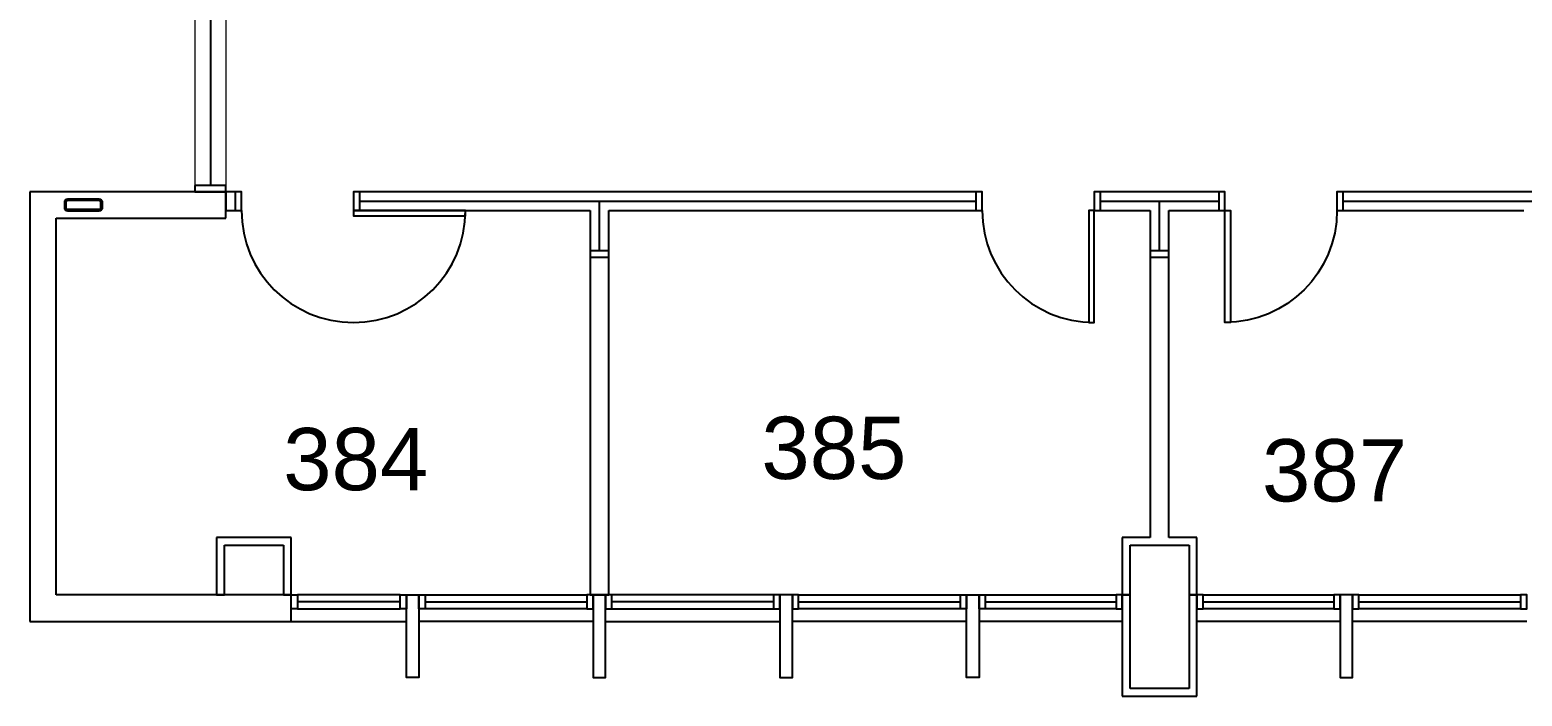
# Model space of a CAD drawing. Header units: inches. Extents: x 0 to 4788, y -1578 to 1209.
# Drawn here: x 0 to 479.5, y -24 to 190 of the extents above; entities that cross this region are included whole.
import ezdxf

# ---------------------------------------------------------------- set-up
doc = ezdxf.new("R2010")
doc.units = ezdxf.units.IN
doc.header["$LTSCALE"] = 48
doc.header["$MEASUREMENT"] = 0
doc.layers.add('A-Anno-Note', color=231, linetype='Continuous', lineweight=25)
for name, color, linetype in [('A-DOOR', 4, 'Continuous'), ('A-GLAZ', 3, 'Continuous'), ('A-GLAZ-GLSS', 3, 'Continuous'), ('A-WALL', 5, 'Continuous'), ('A-WALL-JAMB', 6, 'Continuous')]:
    doc.layers.add(name, color=color, linetype=linetype)

# ---------------------------------------------------------------- blocks, each defined once
blk = doc.blocks.new('*U418')
at = {"color": 0, "linetype": 'ByBlock'}
for points in [[(-1, 0), (1, 0, -0.414214), (2, -1), (2, -11, -0.414214), (1, -12), (-1, -12, -0.414214), (-2, -11), (-2, -1, -0.414214)], [(-1, -0.5), (1, -0.5, -0.414214), (1.5, -1), (1.5, -11, -0.414214), (1, -11.5), (-1, -11.5, -0.414214), (-1.5, -11), (-1.5, -1, -0.414214)]]:
    blk.add_lwpolyline(points, format="xyb", close=True, dxfattribs=at)
blk = doc.blocks.new('*U420')
at = {"linetype": 'ByBlock', "lineweight": -2}
for p, q in [((129.5, 0), (-8.5, 0)), ((0, -8.5), (121, -8.5))]:
    blk.add_line(p, q, dxfattribs=at)
at = {"lineweight": -2}
for p, q in [((129.5, 0), (-8.5, 0)), ((0, -8.5), (121, -8.5))]:
    blk.add_line(p, q, dxfattribs=at)
blk = doc.blocks.new('*U422')
at = {"linetype": 'ByBlock', "lineweight": -2}
for p, q in [((106.25, 3), (1.25, 3)), ((1.25, -3), (106.25, -3))]:
    blk.add_line(p, q, dxfattribs=at)
at = {"lineweight": -2}
for p, q in [((106.25, 3), (1.25, 3)), ((1.25, -3), (106.25, -3))]:
    blk.add_line(p, q, dxfattribs=at)
blk = doc.blocks.new('*U424')
at = {"linetype": 'ByBlock', "lineweight": -2}
for p, q in [((6, 0), (66, 0)), ((66, -6), (66, 0)), ((102, 0), (102, -6)), ((120, 0), (102, 0)), ((186, 0), (126, 0)), ((186, -6), (186, 0)), ((222, 0), (222, -6)), ((240, 0), (222, 0)), ((264, 0), (246, 0)), ((264, -6), (264, 0)), ((300, 0), (300, -6)), ((420, 0), (300, 0)), ((502, 0), (426, 0)), ((502, -6), (502, 0)), ((538, 0), (538, -6)), ((543, 0), (538, 0)), ((543, -6), (543, 0)), ((0, -6), (36, -6)), ((42, -6), (66, -6)), ((102, -6), (186, -6)), ((222, -6), (264, -6)), ((300, -6), (502, -6)), ((538, -6), (543, -6))]:
    blk.add_line(p, q, dxfattribs=at)
at = {"lineweight": -2}
for p, q in [((6, 0), (66, 0)), ((66, -6), (66, 0)), ((102, 0), (102, -6)), ((120, 0), (102, 0)), ((186, 0), (126, 0)), ((186, -6), (186, 0)), ((222, 0), (222, -6)), ((240, 0), (222, 0)), ((264, 0), (246, 0)), ((264, -6), (264, 0)), ((300, 0), (300, -6)), ((420, 0), (300, 0)), ((502, 0), (426, 0)), ((502, -6), (502, 0)), ((538, 0), (538, -6)), ((543, 0), (538, 0)), ((543, -6), (543, 0)), ((0, -6), (36, -6)), ((42, -6), (66, -6)), ((102, -6), (186, -6)), ((222, -6), (264, -6)), ((300, -6), (502, -6)), ((538, -6), (543, -6))]:
    blk.add_line(p, q, dxfattribs=at)
blk = doc.blocks.new('*U426')
at = {"linetype": 'ByBlock', "lineweight": -2}
for p, q in [((0, 3), (0, -3)), ((123.5, 3), (0, 3)), ((0, -3), (123.5, -3))]:
    blk.add_line(p, q, dxfattribs=at)
at = {"lineweight": -2}
for p, q in [((0, 3), (0, -3)), ((123.5, 3), (0, 3)), ((0, -3), (123.5, -3))]:
    blk.add_line(p, q, dxfattribs=at)
blk = doc.blocks.new('*U499')
at = {"linetype": 'ByBlock', "lineweight": -2}
for p, q in [((84, 0), (8.5, 0)), ((84, -8.5), (84, 0)), ((0, -8.5), (84, -8.5))]:
    blk.add_line(p, q, dxfattribs=at)
at = {"lineweight": -2}
for p, q in [((84, 0), (8.5, 0)), ((84, -8.5), (84, 0)), ((0, -8.5), (84, -8.5))]:
    blk.add_line(p, q, dxfattribs=at)
blk = doc.blocks.new('*U500')
at = {"linetype": 'ByBlock', "lineweight": -2}
for p, q in [((31.25, 0), (-1.25, 0)), ((31.25, -2.5), (31.25, 0)), ((1.25, -2.5), (31.25, -2.5))]:
    blk.add_line(p, q, dxfattribs=at)
at = {"lineweight": -2}
for p, q in [((31.25, 0), (-1.25, 0)), ((31.25, -2.5), (31.25, 0)), ((1.25, -2.5), (31.25, -2.5))]:
    blk.add_line(p, q, dxfattribs=at)
blk = doc.blocks.new('*U501')
at = {"linetype": 'ByBlock', "lineweight": -2}
for p, q in [((31.25, 0), (1.25, 0)), ((31.25, -2.5), (31.25, 0)), ((-1.25, -2.5), (31.25, -2.5))]:
    blk.add_line(p, q, dxfattribs=at)
at = {"lineweight": -2}
for p, q in [((31.25, 0), (1.25, 0)), ((31.25, -2.5), (31.25, 0)), ((-1.25, -2.5), (31.25, -2.5))]:
    blk.add_line(p, q, dxfattribs=at)
blk = doc.blocks.new('*U502')
at = {"linetype": 'ByBlock', "lineweight": -2}
for p, q in [((9, 1.25), (0, 1.25)), ((24, 1.25), (15, 1.25)), ((2.5, -1.25), (21.5, -1.25))]:
    blk.add_line(p, q, dxfattribs=at)
at = {"lineweight": -2}
for p, q in [((9, 1.25), (0, 1.25)), ((24, 1.25), (15, 1.25)), ((2.5, -1.25), (21.5, -1.25))]:
    blk.add_line(p, q, dxfattribs=at)
blk = doc.blocks.new('*U503')
at = {"linetype": 'ByBlock', "lineweight": -2}
for p, q in [((21.5, 1.25), (2.5, 1.25)), ((0, -1.25), (24, -1.25))]:
    blk.add_line(p, q, dxfattribs=at)
at = {"lineweight": -2}
for p, q in [((21.5, 1.25), (2.5, 1.25)), ((0, -1.25), (24, -1.25))]:
    blk.add_line(p, q, dxfattribs=at)
blk = doc.blocks.new('*U461')
at = {"linetype": 'ByBlock', "lineweight": -2}
for p, q in [((0, 0), (0, -2.5)), ((16, 0), (0, 0)), ((0, -2.5), (18.5, -2.5))]:
    blk.add_line(p, q, dxfattribs=at)
at = {"lineweight": -2}
for p, q in [((0, 0), (0, -2.5)), ((16, 0), (0, 0)), ((0, -2.5), (18.5, -2.5))]:
    blk.add_line(p, q, dxfattribs=at)
blk = doc.blocks.new('*U462')
at = {"linetype": 'ByBlock', "lineweight": -2}
for p, q in [((21.5, 1.25), (-2.5, 1.25)), ((0, -1.25), (19, -1.25))]:
    blk.add_line(p, q, dxfattribs=at)
at = {"lineweight": -2}
for p, q in [((21.5, 1.25), (-2.5, 1.25)), ((0, -1.25), (19, -1.25))]:
    blk.add_line(p, q, dxfattribs=at)
blk = doc.blocks.new('*U463')
at = {"linetype": 'ByBlock', "lineweight": -2}
for p, q in [((17.25, 0), (1.25, 0)), ((17.25, -2.5), (17.25, 0)), ((-1.25, -2.5), (17.25, -2.5))]:
    blk.add_line(p, q, dxfattribs=at)
at = {"lineweight": -2}
for p, q in [((17.25, 0), (1.25, 0)), ((17.25, -2.5), (17.25, 0)), ((-1.25, -2.5), (17.25, -2.5))]:
    blk.add_line(p, q, dxfattribs=at)
blk = doc.blocks.new('*U469')
at = {"linetype": 'ByBlock', "lineweight": -2}
for p, q in [((49.5, 0), (-5, 0)), ((5, -8.5), (58, -8.5))]:
    blk.add_line(p, q, dxfattribs=at)
at = {"lineweight": -2}
for p, q in [((49.5, 0), (-5, 0)), ((5, -8.5), (58, -8.5))]:
    blk.add_line(p, q, dxfattribs=at)
blk = doc.blocks.new('*U470')
at = {"linetype": 'ByBlock', "lineweight": -2}
for p, q in [((0, 0), (0, -2.5)), ((18.5, 0), (0, 0)), ((0, -2.5), (16, -2.5))]:
    blk.add_line(p, q, dxfattribs=at)
at = {"lineweight": -2}
for p, q in [((0, 0), (0, -2.5)), ((18.5, 0), (0, 0)), ((0, -2.5), (16, -2.5))]:
    blk.add_line(p, q, dxfattribs=at)
blk = doc.blocks.new('*U471')
at = {"linetype": 'ByBlock', "lineweight": -2}
for p, q in [((16, 0), (0, 0)), ((0, 0), (0, -2.5)), ((0, -2.5), (18.5, -2.5))]:
    blk.add_line(p, q, dxfattribs=at)
at = {"lineweight": -2}
for p, q in [((16, 0), (0, 0)), ((0, 0), (0, -2.5)), ((0, -2.5), (18.5, -2.5))]:
    blk.add_line(p, q, dxfattribs=at)
blk = doc.blocks.new('*U472')
at = {"linetype": 'ByBlock', "lineweight": -2}
for p, q in [((0, 5), (-8.5, 5)), ((0, -5), (0, 5)), ((534, 5), (534, -5)), ((542.5, 5), (534, 5))]:
    blk.add_line(p, q, dxfattribs=at)
at = {"lineweight": -2}
for p, q in [((0, 5), (-8.5, 5)), ((0, -5), (0, 5)), ((534, 5), (534, -5)), ((542.5, 5), (534, 5))]:
    blk.add_line(p, q, dxfattribs=at)

msp = doc.modelspace()

# ---------------------------------------------------------------- linework, layer by layer
at = {"layer": 'A-DOOR', "linetype": 'ByBlock', "lineweight": -2}
for points in [[(104, 132), (104, 130.25), (140, 130.25), (140, 132)], [(342, 132), (340.25, 132), (340.25, 96), (342, 96)], [(384, 132), (385.75, 132), (385.75, 96), (384, 96)]]:
    msp.add_lwpolyline(points, close=True, dxfattribs=at)
for centre, end in [((104, 132), 0), ((342, 132), 270)]:
    msp.add_arc(centre, 36, 180, end, dxfattribs=at)
at = {"layer": 'A-DOOR', "linetype": 'ByBlock', "lineweight": -2, "extrusion": (0, 0, -1)}
msp.add_arc((-384, 132), 36, 180, 270, dxfattribs=at)
at = {"layer": 'A-GLAZ', "linetype": 'ByBlock', "lineweight": 18}
for p, q in [((53, 226), (53, 138)), ((63, 226), (63, 138))]:
    msp.add_line(p, q, dxfattribs=at)
at = {"layer": 'A-GLAZ', "linetype": 'ByBlock', "lineweight": -2}
msp.add_line((58, 224), (58, 140), dxfattribs=at)
at = {"layer": 'A-GLAZ'}
for p, q in [((106, 135), (304, 135)), ((183, 119), (183, 135)), ((344, 135), (382, 135)), ((363, 119), (363, 135)), ((422, 135), (502, 135)), ((119, 8.5), (86, 8.5)), ((127, 8.5), (179, 8.5)), ((239, 8.5), (187, 8.5)), ((247, 8.5), (299, 8.5)), ((307, 8.5), (349, 8.5)), ((377, 8.5), (419, 8.5)), ((427, 8.5), (479, 8.5)), ((84, 0), (121, 0)), ((86, 4), (119, 4)), ((181, 0), (125, 0)), ((179, 4), (127, 4)), ((185, 0), (241, 0)), ((187, 4), (239, 4)), ((301, 0), (245, 0)), ((299, 4), (247, 4)), ((351, 0), (305, 0)), ((349, 4), (307, 4)), ((421, 0), (375, 0)), ((419, 4), (377, 4)), ((481, 0), (425, 0)), ((479, 4), (427, 4))]:
    msp.add_line(p, q, dxfattribs=at)
at = {"layer": 'A-GLAZ-GLSS'}
for p, q in [((119, 6.25), (86, 6.25)), ((127, 6.25), (179, 6.25)), ((239, 6.25), (187, 6.25)), ((247, 6.25), (299, 6.25)), ((307, 6.25), (349, 6.25)), ((377, 6.25), (419, 6.25)), ((427, 6.25), (479, 6.25))]:
    msp.add_line(p, q, dxfattribs=at)
at = {"layer": 'A-WALL-JAMB', "linetype": 'ByBlock', "lineweight": -2}
msp.add_lwpolyline([(53, 140), (53, 138), (63, 138), (63, 140)], close=True, dxfattribs=at)
at = {"layer": 'A-WALL-JAMB'}
for points in [[(68, 132), (68, 138), (66, 138), (66, 132)], [(106, 132), (106, 138), (104, 138), (104, 132)], [(306, 132), (306, 138), (304, 138), (304, 132)], [(344, 132), (344, 138), (342, 138), (342, 132)], [(384, 132), (384, 138), (382, 138), (382, 132)], [(422, 132), (422, 138), (420, 138), (420, 132)], [(186, 119), (180, 119), (180, 117), (186, 117)], [(366, 119), (360, 119), (360, 117), (366, 117)], [(86, 8.5), (86, 4), (84, 4), (84, 8.5)], [(121, 8.5), (121, 4), (119, 4), (119, 8.5)], [(121, 8.5), (125, 8.5), (125, -18), (121, -18)], [(127, 8.5), (127, 4), (125, 4), (125, 8.5)], [(179, 8.5), (179, 4), (181, 4), (181, 8.5)], [(185, 8.5), (181, 8.5), (181, -18), (185, -18)], [(185, 8.5), (185, 4), (187, 4), (187, 8.5)], [(239, 8.5), (239, 4), (241, 4), (241, 8.5)], [(245, 8.5), (241, 8.5), (241, -18), (245, -18)], [(245, 8.5), (245, 4), (247, 4), (247, 8.5)], [(301, 8.5), (301, 4), (299, 4), (299, 8.5)], [(301, 8.5), (305, 8.5), (305, -18), (301, -18)], [(307, 8.5), (307, 4), (305, 4), (305, 8.5)], [(349, 8.5), (349, 4), (351, 4), (351, 8.5)], [(375, 8.5), (375, 4), (377, 4), (377, 8.5)], [(419, 8.5), (419, 4), (421, 4), (421, 8.5)], [(425, 8.5), (421, 8.5), (421, -18), (425, -18)], [(425, 8.5), (425, 4), (427, 4), (427, 8.5)], [(479, 8.5), (479, 4), (481, 4), (481, 8.5)]]:
    msp.add_lwpolyline(points, close=True, dxfattribs=at)

# ---------------------------------------------------------------- block references
at = {"layer": 'A-WALL'}
for name, p, rotation in [('*U472', (58, 672), 270), ('*U420', (0, 8.5), 90), ('*U469', (58, 129.5), 180.0000000000016), ('*U424', (606, 132), 180.0000000000016), ('*U426', (183, 8.5), 90), ('*U422', (363, 25.75), 90), ('*U462', (62.5, 25.75), 359.9999999996443), ('*U463', (62.5, 25.75), 270), ('*U461', (81.5, 8.5), 90), ('*U502', (351, 25.75), 359.9999999994411), ('*U470', (351, 8.5), 90), ('*U471', (372.5, 8.5), 90), ('*U499', (0, 8.5), 359.9999999999986), ('*U500', (351, -22.75), 90), ('*U501', (372.5, -22.75), 90), ('*U503', (351, -22.75), 359.9999999996385)]:
    msp.add_blockref(name, p, dxfattribs=dict(at, rotation=rotation))
at = {"layer": 'A-WALL-JAMB', "rotation": 90}
msp.add_blockref('*U418', (11.2, 133.75), dxfattribs=at)

# ---------------------------------------------------------------- texts
at = {"layer": 'A-Anno-Note', "char_height": 20, "attachment_point": 1}
for s, insert in [('{\\fArial|b0|i0|c0|p34;384}', (81.41, 62.14)), ('{\\fArial|b0|i0|c0|p34;385}', (235.04, 65.75)), ('{\\fArial|b0|i0|c0|p34;387}', (395.91, 58.53))]:
    msp.add_mtext(s, dxfattribs=dict(at, insert=insert))

doc.saveas('drawing.dxf')
